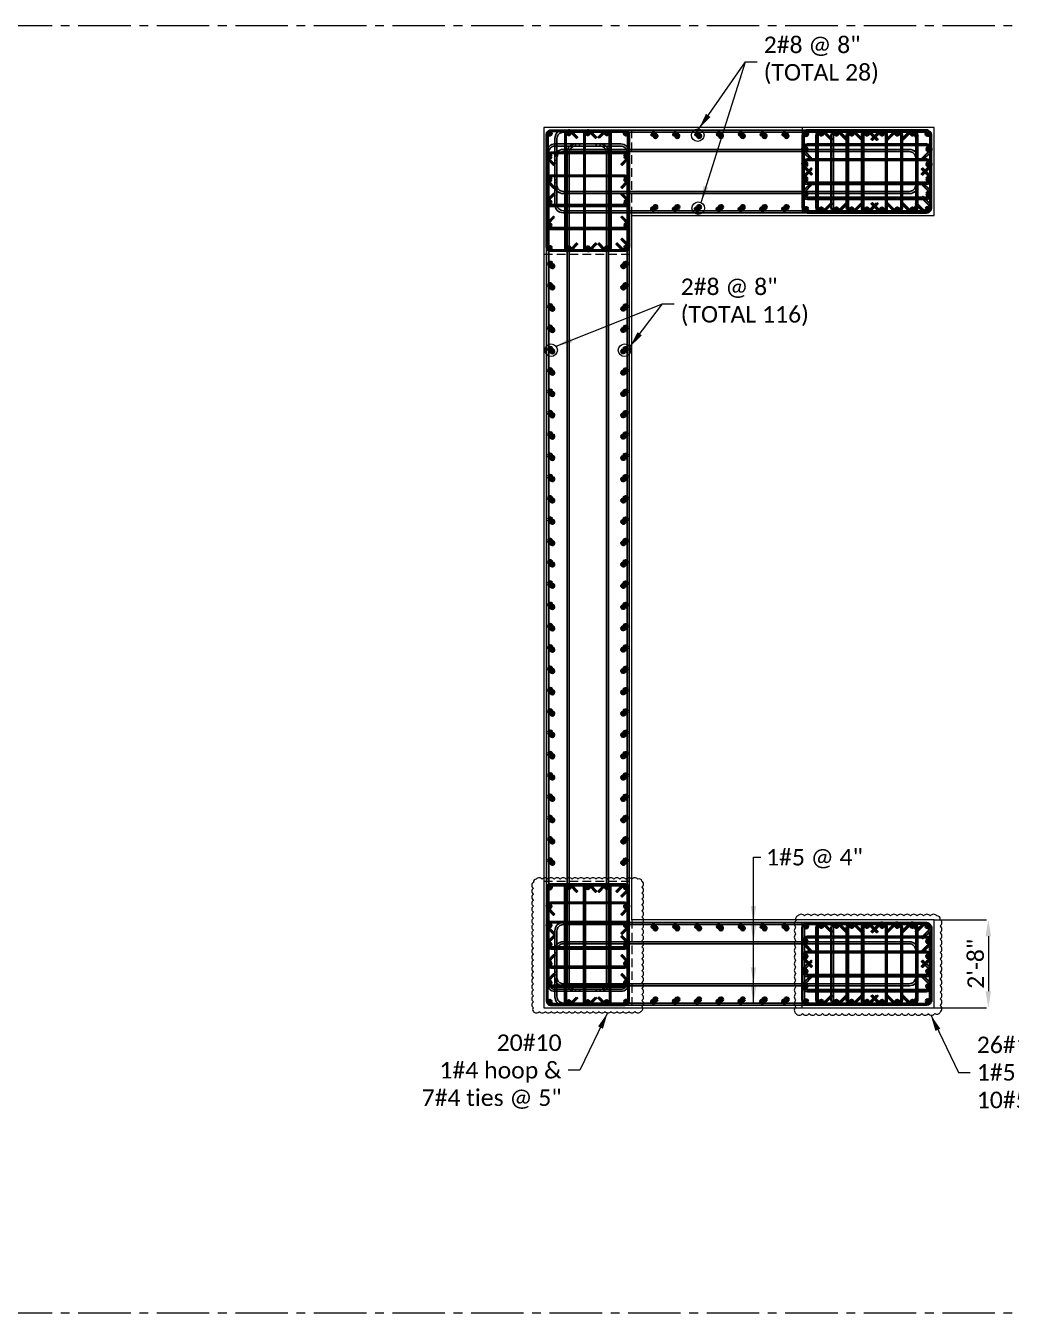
# Model space of a CAD drawing. Header units: inches. Extents: x -30573 to 11520, y -22457 to 4202.
# Drawn here: x 4007.4 to 4365.9, y -948.4 to -480.4 of the extents above; entities that cross this region are included whole.
import ezdxf

# ---------------------------------------------------------------- set-up
doc = ezdxf.new("R2010")
doc.units = ezdxf.units.IN
doc.header["$PDMODE"] = 35
doc.linetypes.add('CENTER2', pattern=[28.575, 19.05, -3.175, 3.175, -3.175])
doc.linetypes.add('HIDDEN2', pattern=[0.1875, 0.125, -0.0625])
doc.layers.get('Defpoints').update_dxf_attribs({"lineweight": 70})
for name, color, linetype, lineweight in [('ACERO1', 6, 'Continuous', 50), ('ACERO2', 5, 'Continuous', 30), ('ACERO3', 4, 'Continuous', 25), ('CONCRETO3', 4, 'Continuous', 25), ('CONCRETO7', 8, 'Continuous', 9), ('Ejes', 8, 'CENTER2', 9), ('PROY', 8, 'HIDDEN2', 9), ('TEXTO', 1, 'Continuous', 13)]:
    doc.layers.add(name, color=color, linetype=linetype, lineweight=lineweight)
doc.styles.add('A3_32', font='calibri.ttf', dxfattribs={"height": 6})
doc.dimstyles.new('PONDERA3_32', dxfattribs={"dimscale": 0, "dimtxt": 6, "dimasz": 6, "dimexe": 1.25, "dimexo": 0.625, "dimgap": 1.5, "dimtad": 1, "dimdec": 1, "dimrnd": 0.5, "dimzin": 1, "dimdsep": 46, "dimlunit": 4, "dimtxsty": 'A3_32', "dimcen": 0.5, "dimse1": 1, "dimse2": 1, "dimclrd": 256, "dimclrt": 256, "dimadec": 1, "dimazin": 0, "dimtfac": 1, "dimtdec": 1, "dimtmove": 0, "dimatfit": 3, "dimfxl": 1, "dimfrac": 2, "dimlwd": 13, "dimarcsym": 0})

# ---------------------------------------------------------------- blocks, each defined once
blk = doc.blocks.new('#9')
at = {"layer": 'ACERO1'}
h = blk.add_hatch(dxfattribs=at)
h.set_pattern_fill('ANSI31', color=256, scale=0.05)
h.set_pattern_definition([(45, (739.44426, 708.37343), (-0.112253202, 0.112253202), [])])
edge = h.paths.add_edge_path()
edge.add_arc((0, 0), 0.564, 0, 360)
blk.add_circle((0, 0), 0.564, dxfattribs=at)
blk = doc.blocks.new('*D1514')
at = {"layer": 'Defpoints', "color": 0, "transparency": 16777216}
for p in [(4357.59, -805.42), (4357.59, -837.42), (4357.59, -837.42)]:
    blk.add_point(p, dxfattribs=at)
at = {"layer": 'TEXTO', "lineweight": 13, "transparency": 16777216}
blk.add_line((4357.59, -811.42), (4357.59, -831.42), dxfattribs=at)
at = {"layer": 'TEXTO', "transparency": 16777216}
for points in [[(4356.59, -811.42), (4358.59, -811.42), (4357.59, -805.42)], [(4356.59, -831.42), (4358.59, -831.42), (4357.59, -837.42)]]:
    blk.add_solid(points, dxfattribs=at)
at = {"layer": 'TEXTO', "transparency": 16777216, "insert": (4353.01, -821.42), "char_height": 6, "attachment_point": 5, "rotation": 90, "style": 'A3_32'}
blk.add_mtext('2\'-8"', dxfattribs=at)

msp = doc.modelspace()

# ---------------------------------------------------------------- linework, layer by layer
at = {"layer": 'ACERO2'}
for points in [[(4225.42, -562.418), (4198.42, -562.418, -0.4142136), (4196.92, -560.918), (4196.92, -519.918, -0.4142136), (4198.42, -518.418), (4225.42, -518.418, -0.4142136), (4226.92, -519.918), (4226.92, -560.918, -0.6681786), (4224.359, -561.978), (4222.238, -559.857), (4222.592, -559.504), (4224.713, -561.625, 0.6681786), (4226.42, -560.918), (4226.42, -519.918, 0.4142136), (4225.42, -518.918), (4198.42, -518.918, 0.4142136), (4197.42, -519.918), (4197.42, -560.918, 0.4142136), (4198.42, -561.918), (4224.299, -561.918)], [(4336.92, -546.543), (4336.92, -520.293, 0.4142136), (4335.045, -518.418), (4291.795, -518.418, 0.4142136), (4289.92, -520.293), (4289.92, -546.543, 0.4142136), (4291.795, -548.418), (4335.045, -548.418, 0.6681786), (4336.371, -545.217), (4333.719, -542.565), (4333.277, -543.007), (4335.929, -545.659, -1), (4334.161, -547.427), (4331.509, -544.775), (4331.068, -545.217), (4333.643, -547.793)], [(4335.045, -547.793), (4291.795, -547.793, -0.4142136), (4290.545, -546.543), (4290.545, -520.293, -0.4142136), (4291.795, -519.043), (4335.045, -519.043, -0.4142136), (4336.295, -520.293), (4336.295, -545.141)], [(4226.42, -559.797), (4224.359, -557.736), (4224.006, -558.089), (4226.127, -560.211, -0.1989124), (4226.42, -560.918)], [(4225.42, -792.418), (4198.42, -792.418, 0.4142136), (4196.92, -793.918), (4196.92, -834.918, 0.4142136), (4198.42, -836.418), (4225.42, -836.418, 0.4142136), (4226.92, -834.918), (4226.92, -793.918, 0.6681786), (4224.359, -792.857), (4222.238, -794.978), (4222.592, -795.332), (4224.713, -793.211, -0.6681786), (4226.42, -793.918), (4226.42, -834.918, -0.4142136), (4225.42, -835.918), (4198.42, -835.918, -0.4142136), (4197.42, -834.918), (4197.42, -793.918, -0.4142136), (4198.42, -792.918), (4224.299, -792.918)], [(4226.42, -795.039), (4224.359, -797.1), (4224.006, -796.746), (4226.127, -794.625, 0.1989124), (4226.42, -793.918)], [(4336.92, -808.293), (4336.92, -834.543, -0.4142136), (4335.045, -836.418), (4291.795, -836.418, -0.4142136), (4289.92, -834.543), (4289.92, -808.293, -0.4142136), (4291.795, -806.418), (4335.045, -806.418, -0.6681786), (4336.371, -809.619), (4333.719, -812.27), (4333.277, -811.828), (4335.929, -809.177, 1), (4334.161, -807.409), (4331.509, -810.061), (4331.068, -809.619), (4333.643, -807.043)], [(4335.045, -807.043), (4291.795, -807.043, 0.4142136), (4290.545, -808.293), (4290.545, -834.543, 0.4142136), (4291.795, -835.793), (4335.045, -835.793, 0.4142136), (4336.295, -834.543), (4336.295, -809.694)]]:
    msp.add_lwpolyline(points, format="xyb", dxfattribs=at)
for points in [[(4207.844, -521.332), (4208.198, -520.978), (4206.077, -518.857, 0.6681786), (4203.516, -519.918), (4203.516, -560.918, 0.6681786), (4206.077, -561.979), (4208.198, -559.857), (4207.844, -559.504), (4205.723, -561.625, -0.6681786), (4204.016, -560.918), (4204.016, -519.918, -0.6681786), (4205.723, -519.211)], [(4214.748, -521.332), (4215.102, -520.978), (4212.981, -518.857, 0.6681786), (4210.42, -519.918), (4210.42, -560.918, 0.6681786), (4212.981, -561.979), (4215.102, -559.857), (4214.748, -559.504), (4212.627, -561.625, -0.6681786), (4210.92, -560.918), (4210.92, -519.918, -0.6681786), (4212.627, -519.211)], [(4215.996, -521.332), (4215.642, -520.978), (4217.764, -518.857, -0.6681786), (4220.324, -519.918), (4220.324, -560.918, -0.6681786), (4217.764, -561.979), (4215.642, -559.857), (4215.996, -559.504), (4218.117, -561.625, 0.6681786), (4219.824, -560.918), (4219.824, -519.918, 0.6681786), (4218.117, -519.211)], [(4300.362, -544.775), (4300.804, -545.217), (4298.152, -547.869, -0.6681786), (4294.951, -546.543), (4294.951, -520.293, -0.6681786), (4298.152, -518.967), (4300.804, -521.619), (4300.362, -522.061), (4297.71, -519.409, 0.6681786), (4295.576, -520.293), (4295.576, -546.543, 0.6681786), (4297.71, -547.427)], [(4305.889, -544.775), (4306.331, -545.217), (4303.68, -547.869, -0.6681786), (4300.479, -546.543), (4300.479, -520.293, -0.6681786), (4303.68, -518.967), (4306.331, -521.619), (4305.889, -522.061), (4303.238, -519.409, 0.6681786), (4301.104, -520.293), (4301.104, -546.543, 0.6681786), (4303.238, -547.427)], [(4311.417, -544.775), (4311.859, -545.217), (4309.207, -547.869, -0.6681786), (4306.006, -546.543), (4306.006, -520.293, -0.6681786), (4309.207, -518.967), (4311.859, -521.619), (4311.417, -522.061), (4308.765, -519.409, 0.6681786), (4306.631, -520.293), (4306.631, -546.543, 0.6681786), (4308.765, -547.427)], [(4316.944, -544.775), (4317.386, -545.217), (4314.735, -547.869, -0.6681786), (4311.534, -546.543), (4311.534, -520.293, -0.6681786), (4314.735, -518.967), (4317.386, -521.619), (4316.944, -522.061), (4314.293, -519.409, 0.6681786), (4312.159, -520.293), (4312.159, -546.543, 0.6681786), (4314.293, -547.427)], [(4315.423, -544.775), (4314.981, -545.217), (4317.633, -547.869, 0.6681786), (4320.834, -546.543), (4320.834, -520.293, 0.6681786), (4317.633, -518.967), (4314.981, -521.619), (4315.423, -522.061), (4318.075, -519.409, -0.6681786), (4320.209, -520.293), (4320.209, -546.543, -0.6681786), (4318.075, -547.427)], [(4320.951, -544.775), (4320.509, -545.217), (4323.161, -547.869, 0.6681786), (4326.361, -546.543), (4326.361, -520.293, 0.6681786), (4323.161, -518.967), (4320.509, -521.619), (4320.951, -522.061), (4323.602, -519.409, -0.6681786), (4325.736, -520.293), (4325.736, -546.543, -0.6681786), (4323.602, -547.427)], [(4326.478, -544.775), (4326.036, -545.217), (4328.688, -547.869, 0.6681786), (4331.889, -546.543), (4331.889, -520.293, 0.6681786), (4328.688, -518.967), (4326.036, -521.619), (4326.478, -522.061), (4329.13, -519.409, -0.6681786), (4331.264, -520.293), (4331.264, -546.543, -0.6681786), (4329.13, -547.427)], [(4293.563, -528.787), (4293.121, -529.229), (4290.469, -526.578, -0.6681786), (4291.795, -523.377), (4335.052, -523.377, -0.6681786), (4336.378, -526.578), (4333.726, -529.229), (4333.284, -528.787), (4335.936, -526.136, 0.6681786), (4335.052, -524.002), (4291.795, -524.002, 0.6681786), (4290.911, -526.136)], [(4199.834, -530.761), (4199.481, -531.115), (4197.359, -528.994, -0.6681786), (4198.42, -526.433), (4225.42, -526.433, -0.6681786), (4226.481, -528.994), (4224.359, -531.115), (4224.006, -530.761), (4226.127, -528.64, 0.6681786), (4225.42, -526.933), (4198.42, -526.933, 0.6681786), (4197.713, -528.64)], [(4293.563, -534.231), (4293.121, -534.673), (4290.469, -532.022, -0.6681786), (4291.795, -528.821), (4335.052, -528.821, -0.6681786), (4336.378, -532.022), (4333.726, -534.673), (4333.284, -534.231), (4335.936, -531.58, 0.6681786), (4335.052, -529.446), (4291.795, -529.446, 0.6681786), (4290.911, -531.58)], [(4293.563, -532.604), (4293.121, -532.162), (4290.469, -534.814, 0.6681786), (4291.795, -538.015), (4335.052, -538.015, 0.6681786), (4336.378, -534.814), (4333.726, -532.162), (4333.284, -532.604), (4335.936, -535.256, -0.6681786), (4335.052, -537.39), (4291.795, -537.39, -0.6681786), (4290.911, -535.256)], [(4199.834, -539.085), (4199.481, -539.438), (4197.359, -537.317, -0.6681786), (4198.42, -534.756), (4225.42, -534.756, -0.6681786), (4226.481, -537.317), (4224.359, -539.438), (4224.006, -539.085), (4226.127, -536.963, 0.6681786), (4225.42, -535.256), (4198.42, -535.256, 0.6681786), (4197.713, -536.963)], [(4293.563, -538.048), (4293.121, -537.606), (4290.469, -540.258, 0.6681786), (4291.795, -543.459), (4335.052, -543.459, 0.6681786), (4336.378, -540.258), (4333.726, -537.606), (4333.284, -538.048), (4335.936, -540.7, -0.6681786), (4335.052, -542.834), (4291.795, -542.834, -0.6681786), (4290.911, -540.7)], [(4199.834, -541.751), (4199.481, -541.398), (4197.359, -543.519, 0.6681786), (4198.42, -546.079), (4225.42, -546.079, 0.6681786), (4226.481, -543.519), (4224.359, -541.398), (4224.006, -541.751), (4226.127, -543.872, -0.6681786), (4225.42, -545.579), (4198.42, -545.579, -0.6681786), (4197.713, -543.872)], [(4199.834, -550.074), (4199.481, -549.721), (4197.359, -551.842, 0.6681786), (4198.42, -554.403), (4225.42, -554.403, 0.6681786), (4226.481, -551.842), (4224.359, -549.721), (4224.006, -550.074), (4226.127, -552.196, -0.6681786), (4225.42, -553.903), (4198.42, -553.903, -0.6681786), (4197.713, -552.196)], [(4207.844, -833.504), (4208.198, -833.857), (4206.077, -835.978, -0.6681786), (4203.516, -834.918), (4203.516, -793.918, -0.6681786), (4206.077, -792.857), (4208.198, -794.978), (4207.844, -795.332), (4205.723, -793.211, 0.6681786), (4204.016, -793.918), (4204.016, -834.918, 0.6681786), (4205.723, -835.625)], [(4214.748, -833.504), (4215.102, -833.857), (4212.981, -835.978, -0.6681786), (4210.42, -834.918), (4210.42, -793.918, -0.6681786), (4212.981, -792.857), (4215.102, -794.978), (4214.748, -795.332), (4212.627, -793.211, 0.6681786), (4210.92, -793.918), (4210.92, -834.918, 0.6681786), (4212.627, -835.625)], [(4215.996, -833.504), (4215.642, -833.857), (4217.764, -835.978, 0.6681786), (4220.324, -834.918), (4220.324, -793.918, 0.6681786), (4217.764, -792.857), (4215.642, -794.978), (4215.996, -795.332), (4218.117, -793.211, -0.6681786), (4219.824, -793.918), (4219.824, -834.918, -0.6681786), (4218.117, -835.625)], [(4199.834, -803.374), (4199.481, -803.728), (4197.359, -801.606, -0.6681786), (4198.42, -799.046), (4225.42, -799.046, -0.6681786), (4226.481, -801.606), (4224.359, -803.728), (4224.006, -803.374), (4226.127, -801.253, 0.6681786), (4225.42, -799.546), (4198.42, -799.546, 0.6681786), (4197.713, -801.253)], [(4199.834, -810.31), (4199.481, -810.664), (4197.359, -808.542, -0.6681786), (4198.42, -805.982), (4225.42, -805.982, -0.6681786), (4226.481, -808.542), (4224.359, -810.664), (4224.006, -810.31), (4226.127, -808.189, 0.6681786), (4225.42, -806.482), (4198.42, -806.482, 0.6681786), (4197.713, -808.189)], [(4300.362, -832.775), (4300.804, -833.217), (4298.152, -835.869, -0.6681786), (4294.951, -834.543), (4294.951, -808.293, -0.6681786), (4298.152, -806.967), (4300.804, -809.619), (4300.362, -810.061), (4297.71, -807.409, 0.6681786), (4295.576, -808.293), (4295.576, -834.543, 0.6681786), (4297.71, -835.427)], [(4305.889, -832.775), (4306.331, -833.217), (4303.68, -835.869, -0.6681786), (4300.479, -834.543), (4300.479, -808.293, -0.6681786), (4303.68, -806.967), (4306.331, -809.619), (4305.889, -810.061), (4303.238, -807.409, 0.6681786), (4301.104, -808.293), (4301.104, -834.543, 0.6681786), (4303.238, -835.427)], [(4311.417, -832.775), (4311.859, -833.217), (4309.207, -835.869, -0.6681786), (4306.006, -834.543), (4306.006, -808.293, -0.6681786), (4309.207, -806.967), (4311.859, -809.619), (4311.417, -810.061), (4308.765, -807.409, 0.6681786), (4306.631, -808.293), (4306.631, -834.543, 0.6681786), (4308.765, -835.427)], [(4316.944, -832.775), (4317.386, -833.217), (4314.735, -835.869, -0.6681786), (4311.534, -834.543), (4311.534, -808.293, -0.6681786), (4314.735, -806.967), (4317.386, -809.619), (4316.944, -810.061), (4314.293, -807.409, 0.6681786), (4312.159, -808.293), (4312.159, -834.543, 0.6681786), (4314.293, -835.427)], [(4315.423, -832.775), (4314.981, -833.217), (4317.633, -835.869, 0.6681786), (4320.834, -834.543), (4320.834, -808.293, 0.6681786), (4317.633, -806.967), (4314.981, -809.619), (4315.423, -810.061), (4318.075, -807.409, -0.6681786), (4320.209, -808.293), (4320.209, -834.543, -0.6681786), (4318.075, -835.427)], [(4320.951, -832.775), (4320.509, -833.217), (4323.161, -835.869, 0.6681786), (4326.361, -834.543), (4326.361, -808.293, 0.6681786), (4323.161, -806.967), (4320.509, -809.619), (4320.951, -810.061), (4323.602, -807.409, -0.6681786), (4325.736, -808.293), (4325.736, -834.543, -0.6681786), (4323.602, -835.427)], [(4326.478, -832.775), (4326.036, -833.217), (4328.688, -835.869, 0.6681786), (4331.889, -834.543), (4331.889, -808.293, 0.6681786), (4328.688, -806.967), (4326.036, -809.619), (4326.478, -810.061), (4329.13, -807.409, -0.6681786), (4331.264, -808.293), (4331.264, -834.543, -0.6681786), (4329.13, -835.427)], [(4199.834, -811.589), (4199.481, -811.236), (4197.359, -813.357, 0.6681786), (4198.42, -815.918), (4225.42, -815.918, 0.6681786), (4226.481, -813.357), (4224.359, -811.236), (4224.006, -811.589), (4226.127, -813.711, -0.6681786), (4225.42, -815.418), (4198.42, -815.418, -0.6681786), (4197.713, -813.711)], [(4293.563, -816.787), (4293.121, -817.229), (4290.469, -814.578, -0.6681786), (4291.795, -811.377), (4335.052, -811.377, -0.6681786), (4336.378, -814.578), (4333.726, -817.229), (4333.284, -816.787), (4335.936, -814.136, 0.6681786), (4335.052, -812.002), (4291.795, -812.002, 0.6681786), (4290.911, -814.136)], [(4199.834, -818.525), (4199.481, -818.172), (4197.359, -820.293, 0.6681786), (4198.42, -822.854), (4225.42, -822.854, 0.6681786), (4226.481, -820.293), (4224.359, -818.172), (4224.006, -818.525), (4226.127, -820.647, -0.6681786), (4225.42, -822.354), (4198.42, -822.354, -0.6681786), (4197.713, -820.647)], [(4293.563, -822.231), (4293.121, -822.673), (4290.469, -820.022, -0.6681786), (4291.795, -816.821), (4335.052, -816.821, -0.6681786), (4336.378, -820.022), (4333.726, -822.673), (4333.284, -822.231), (4335.936, -819.58, 0.6681786), (4335.052, -817.446), (4291.795, -817.446, 0.6681786), (4290.911, -819.58)], [(4293.563, -820.604), (4293.121, -820.162), (4290.469, -822.814, 0.6681786), (4291.795, -826.015), (4335.052, -826.015, 0.6681786), (4336.378, -822.814), (4333.726, -820.162), (4333.284, -820.604), (4335.936, -823.256, -0.6681786), (4335.052, -825.39), (4291.795, -825.39, -0.6681786), (4290.911, -823.256)], [(4199.834, -825.462), (4199.481, -825.108), (4197.359, -827.229, 0.6681786), (4198.42, -829.79), (4225.42, -829.79, 0.6681786), (4226.481, -827.229), (4224.359, -825.108), (4224.006, -825.462), (4226.127, -827.583, -0.6681786), (4225.42, -829.29), (4198.42, -829.29, -0.6681786), (4197.713, -827.583)], [(4293.563, -826.048), (4293.121, -825.606), (4290.469, -828.258, 0.6681786), (4291.795, -831.459), (4335.052, -831.459, 0.6681786), (4336.378, -828.258), (4333.726, -825.606), (4333.284, -826.048), (4335.936, -828.7, -0.6681786), (4335.052, -830.834), (4291.795, -830.834, -0.6681786), (4290.911, -828.7)]]:
    msp.add_lwpolyline(points, format="xyb", close=True, dxfattribs=at)
at = {"layer": 'ACERO3'}
for points in [[(4199.92, -530.418), (4199.92, -521.418, -0.4142136), (4202.92, -518.418), (4328.92, -518.418, -0.4142136), (4331.92, -521.418), (4331.92, -530.418), (4331.17, -530.418), (4331.17, -521.418, 0.4142136), (4328.92, -519.168), (4202.92, -519.168, 0.4142136), (4200.67, -521.418), (4200.67, -530.418)], [(4208.92, -523.418), (4199.92, -523.418, 0.4142136), (4196.92, -526.418), (4196.92, -828.418, 0.4142136), (4199.92, -831.418), (4208.92, -831.418), (4208.92, -830.668), (4199.92, -830.668, -0.4142136), (4197.67, -828.418), (4197.67, -526.418, -0.4142136), (4199.92, -524.168), (4208.92, -524.168)], [(4216.42, -523.418), (4207.42, -523.418, 0.4142136), (4204.42, -526.418), (4204.42, -828.418, 0.4142136), (4207.42, -831.418), (4216.42, -831.418), (4216.42, -830.668), (4207.42, -830.668, -0.4142136), (4205.17, -828.418), (4205.17, -526.418, -0.4142136), (4207.42, -524.168), (4216.42, -524.168)], [(4207.42, -523.418), (4216.42, -523.418, -0.4142136), (4219.42, -526.418), (4219.42, -828.418, -0.4142136), (4216.42, -831.418), (4207.42, -831.418), (4207.42, -830.668), (4216.42, -830.668, 0.4142136), (4218.67, -828.418), (4218.67, -526.418, 0.4142136), (4216.42, -524.168), (4207.42, -524.168)], [(4214.92, -523.418), (4223.92, -523.418, -0.4142136), (4226.92, -526.418), (4226.92, -828.418, -0.4142136), (4223.92, -831.418), (4214.92, -831.418), (4214.92, -830.668), (4223.92, -830.668, 0.4142136), (4226.17, -828.418), (4226.17, -526.418, 0.4142136), (4223.92, -524.168), (4214.92, -524.168)], [(4199.92, -537.418), (4199.92, -528.418, -0.4142136), (4202.92, -525.418), (4328.92, -525.418, -0.4142136), (4331.92, -528.418), (4331.92, -537.418), (4331.17, -537.418), (4331.17, -528.418, 0.4142136), (4328.92, -526.168), (4202.92, -526.168, 0.4142136), (4200.67, -528.418), (4200.67, -537.418)], [(4199.92, -529.418), (4199.92, -538.418, 0.4142136), (4202.92, -541.418), (4328.92, -541.418, 0.4142136), (4331.92, -538.418), (4331.92, -529.418), (4331.17, -529.418), (4331.17, -538.418, -0.4142136), (4328.92, -540.668), (4202.92, -540.668, -0.4142136), (4200.67, -538.418), (4200.67, -529.418)], [(4199.92, -536.418), (4199.92, -545.418, 0.4142136), (4202.92, -548.418), (4328.92, -548.418, 0.4142136), (4331.92, -545.418), (4331.92, -536.418), (4331.17, -536.418), (4331.17, -545.418, -0.4142136), (4328.92, -547.668), (4202.92, -547.668, -0.4142136), (4200.67, -545.418), (4200.67, -536.418)], [(4199.92, -818.418), (4199.92, -809.418, -0.4142136), (4202.92, -806.418), (4328.92, -806.418, -0.4142136), (4331.92, -809.418), (4331.92, -818.418), (4331.17, -818.418), (4331.17, -809.418, 0.4142136), (4328.92, -807.168), (4202.92, -807.168, 0.4142136), (4200.67, -809.418), (4200.67, -818.418)], [(4199.92, -825.418), (4199.92, -816.418, -0.4142136), (4202.92, -813.418), (4328.92, -813.418, -0.4142136), (4331.92, -816.418), (4331.92, -825.418), (4331.17, -825.418), (4331.17, -816.418, 0.4142136), (4328.92, -814.168), (4202.92, -814.168, 0.4142136), (4200.67, -816.418), (4200.67, -825.418)], [(4199.92, -817.418), (4199.92, -826.418, 0.4142136), (4202.92, -829.418), (4328.92, -829.418, 0.4142136), (4331.92, -826.418), (4331.92, -817.418), (4331.17, -817.418), (4331.17, -826.418, -0.4142136), (4328.92, -828.668), (4202.92, -828.668, -0.4142136), (4200.67, -826.418), (4200.67, -817.418)], [(4199.92, -824.418), (4199.92, -833.418, 0.4142136), (4202.92, -836.418), (4328.92, -836.418, 0.4142136), (4331.92, -833.418), (4331.92, -824.418), (4331.17, -824.418), (4331.17, -833.418, -0.4142136), (4328.92, -835.668), (4202.92, -835.668, -0.4142136), (4200.67, -833.418), (4200.67, -824.418)]]:
    msp.add_lwpolyline(points, format="xyb", close=True, dxfattribs=at)
at = {"layer": 'CONCRETO7'}
msp.add_lwpolyline([(4337.92, -805.418), (4227.92, -805.418), (4227.92, -549.418), (4337.92, -549.418), (4337.92, -517.418), (4195.92, -517.418), (4195.92, -837.418), (4337.92, -837.418)], close=True, dxfattribs=at)
at = {"layer": 'Ejes'}
for p, q in [((5131.474, -480.441), (3282.428, -480.441)), ((4337.92, -805.418), (4359.931, -805.418)), ((4337.92, -837.418), (4359.931, -837.418)), ((5131.474, -948.441), (3282.428, -948.441))]:
    msp.add_line(p, q, dxfattribs=at)
at = {"layer": 'PROY', "ltscale": 25}
for p, q in [((4227.92, -549.418), (4227.92, -517.418)), ((4289.92, -517.418), (4289.92, -549.418)), ((4195.92, -563.418), (4227.92, -563.418)), ((4195.92, -791.418), (4227.92, -791.418)), ((4227.92, -805.418), (4227.92, -837.418)), ((4289.92, -837.418), (4289.92, -805.418))]:
    msp.add_line(p, q, dxfattribs=at)
at = {"layer": 'TEXTO'}
for points in [[(4192.107, -838.73, 0.5205671), (4194.279, -838.73, 0.5205671), (4196.451, -838.73, 0.5205671), (4198.623, -838.73, 0.5205671), (4200.794, -838.73, 0.5205671), (4202.966, -838.73, 0.5205671), (4205.138, -838.73, 0.5205671), (4207.31, -838.73, 0.5205671), (4209.481, -838.73, 0.5205671), (4211.653, -838.73, 0.5205671), (4213.825, -838.73, 0.5205671), (4215.997, -838.73, 0.5205671), (4218.169, -838.73, 0.5205671), (4220.34, -838.73, 0.5205671), (4222.512, -838.73, 0.5205671), (4224.684, -838.73, 0.5205671), (4226.856, -838.73, 0.5205671), (4229.027, -838.73, 0.5205671), (4231.199, -838.73, 0.5205671), (4231.588, -836.947, 0.5205671), (4231.588, -834.775, 0.5205671), (4231.588, -832.604, 0.5205671), (4231.588, -830.432, 0.5205671), (4231.588, -828.26, 0.5205671), (4231.588, -826.088, 0.5205671), (4231.588, -823.917, 0.5205671), (4231.588, -821.745, 0.5205671), (4231.588, -819.573, 0.5205671), (4231.588, -817.401, 0.5205671), (4231.588, -815.229, 0.5205671), (4231.588, -813.058, 0.5205671), (4231.588, -810.886, 0.5205671), (4231.588, -808.714, 0.5205671), (4231.588, -806.542, 0.5205671), (4231.588, -804.371, 0.5205671), (4231.588, -802.199, 0.5205671), (4231.588, -800.027, 0.5205671), (4231.588, -797.855, 0.5205671), (4231.588, -795.683, 0.5205671), (4231.588, -793.512, 0.5205671), (4231.588, -791.34, 0.5205671), (4230.073, -790.683, 0.5205671), (4227.902, -790.683, 0.5205671), (4225.73, -790.683, 0.5205671), (4223.558, -790.683, 0.5205671), (4221.386, -790.683, 0.5205671), (4219.214, -790.683, 0.5205671), (4217.043, -790.683, 0.5205671), (4214.871, -790.683, 0.5205671), (4212.699, -790.683, 0.5205671), (4210.527, -790.683, 0.5205671), (4208.356, -790.683, 0.5205671), (4206.184, -790.683, 0.5205671), (4204.012, -790.683, 0.5205671), (4201.84, -790.683, 0.5205671), (4199.668, -790.683, 0.5205671), (4197.497, -790.683, 0.5205671), (4195.325, -790.683, 0.5205671), (4193.153, -790.683, 0.5205671), (4192.107, -791.809, 0.5205671), (4192.107, -793.98, 0.5205671), (4192.107, -796.152, 0.5205671), (4192.107, -798.324, 0.5205671), (4192.107, -800.496, 0.5205671), (4192.107, -802.667, 0.5205671), (4192.107, -804.839, 0.5205671), (4192.107, -807.011, 0.5205671), (4192.107, -809.183, 0.5205671), (4192.107, -811.355, 0.5205671), (4192.107, -813.526, 0.5205671), (4192.107, -815.698, 0.5205671), (4192.107, -817.87, 0.5205671), (4192.107, -820.042, 0.5205671), (4192.107, -822.213, 0.5205671), (4192.107, -824.385, 0.5205671), (4192.107, -826.557, 0.5205671), (4192.107, -828.729, 0.5205671), (4192.107, -830.901, 0.5205671), (4192.107, -833.072, 0.5205671), (4192.107, -835.244, 0.5205671), (4192.107, -837.416, 0.5205671)], [(4287.628, -839.481, 0.5205671), (4290.035, -839.481, 0.5205671), (4292.442, -839.481, 0.5205671), (4294.849, -839.481, 0.5205671), (4297.256, -839.481, 0.5205671), (4299.662, -839.481, 0.5205671), (4302.069, -839.481, 0.5205671), (4304.476, -839.481, 0.5205671), (4306.883, -839.481, 0.5205671), (4309.29, -839.481, 0.5205671), (4311.697, -839.481, 0.5205671), (4314.104, -839.481, 0.5205671), (4316.511, -839.481, 0.5205671), (4318.918, -839.481, 0.5205671), (4321.324, -839.481, 0.5205671), (4323.731, -839.481, 0.5205671), (4326.138, -839.481, 0.5205671), (4328.545, -839.481, 0.5205671), (4330.952, -839.481, 0.5205671), (4333.359, -839.481, 0.5205671), (4335.766, -839.481, 0.5205671), (4338.173, -839.481, 0.5205671), (4340.058, -838.959, 0.5205671), (4340.058, -836.552, 0.5205671), (4340.058, -834.145, 0.5205671), (4340.058, -831.738, 0.5205671), (4340.058, -829.331, 0.5205671), (4340.058, -826.924, 0.5205671), (4340.058, -824.518, 0.5205671), (4340.058, -822.111, 0.5205671), (4340.058, -819.704, 0.5205671), (4340.058, -817.297, 0.5205671), (4340.058, -814.89, 0.5205671), (4340.058, -812.483, 0.5205671), (4340.058, -810.076, 0.5205671), (4340.058, -807.669, 0.5205671), (4340.058, -805.262, 0.5205671), (4338.874, -804.039, 0.5205671), (4336.467, -804.039, 0.5205671), (4334.06, -804.039, 0.5205671), (4331.653, -804.039, 0.5205671), (4329.246, -804.039, 0.5205671), (4326.839, -804.039, 0.5205671), (4324.432, -804.039, 0.5205671), (4322.026, -804.039, 0.5205671), (4319.619, -804.039, 0.5205671), (4317.212, -804.039, 0.5205671), (4314.805, -804.039, 0.5205671), (4312.398, -804.039, 0.5205671), (4309.991, -804.039, 0.5205671), (4307.584, -804.039, 0.5205671), (4305.177, -804.039, 0.5205671), (4302.77, -804.039, 0.5205671), (4300.364, -804.039, 0.5205671), (4297.957, -804.039, 0.5205671), (4295.55, -804.039, 0.5205671), (4293.143, -804.039, 0.5205671), (4290.736, -804.039, 0.5205671), (4288.329, -804.039, 0.5205671), (4287.628, -805.745, 0.5205671), (4287.628, -808.152, 0.5205671), (4287.628, -810.559, 0.5205671), (4287.628, -812.966, 0.5205671), (4287.628, -815.373, 0.5205671), (4287.628, -817.78, 0.5205671), (4287.628, -820.187, 0.5205671), (4287.628, -822.593, 0.5205671), (4287.628, -825, 0.5205671), (4287.628, -827.407, 0.5205671), (4287.628, -829.814, 0.5205671), (4287.628, -832.221, 0.5205671), (4287.628, -834.628, 0.5205671), (4287.628, -837.035, 0.5205671)]]:
    msp.add_lwpolyline(points, format="xyb", close=True, dxfattribs=at)
for centre in [(4251.894, -520.215), (4252.07, -546.751), (4198.562, -598.379), (4225.232, -598.379)]:
    msp.add_circle(centre, 2.286, dxfattribs=at)

# ---------------------------------------------------------------- block references
at = {"layer": 'CONCRETO3', "xscale": -1}
for p in [(4198.112, -519.61), (4205.016, -519.482), (4211.92, -519.482), (4218.824, -519.482), (4235.676, -519.732), (4243.624, -519.732), (4251.571, -519.732), (4259.519, -519.732), (4267.467, -519.732), (4275.415, -519.732), (4283.362, -519.732), (4291.31, -519.808), (4296.837, -519.607), (4302.365, -519.607), (4307.893, -519.607), (4313.42, -519.607), (4318.948, -519.607), (4324.475, -519.607), (4330.003, -519.607), (4236.507, -520.506), (4244.455, -520.506), (4252.403, -520.506), (4260.35, -520.506), (4268.298, -520.506), (4276.246, -520.506), (4284.194, -520.506), (4198.234, -566.972), (4199.016, -567.815), (4198.234, -574.718), (4199.016, -575.561), (4198.234, -582.464), (4199.016, -583.307), (4198.234, -590.211), (4199.016, -591.054), (4198.234, -597.957), (4199.016, -598.8), (4198.234, -605.703), (4199.016, -606.546), (4198.234, -613.449), (4199.016, -614.292), (4198.234, -621.195), (4199.016, -622.038), (4198.234, -628.941), (4199.016, -629.784), (4198.234, -636.687), (4199.016, -637.53), (4198.234, -644.433), (4199.016, -645.276), (4198.234, -652.179), (4199.016, -653.022), (4198.234, -659.926), (4199.016, -660.769), (4198.234, -667.672), (4199.016, -668.515), (4198.234, -675.418), (4199.016, -676.261), (4198.234, -683.164), (4199.016, -684.007), (4198.234, -690.91), (4199.016, -691.753), (4198.234, -698.656), (4199.016, -699.499), (4198.234, -706.402), (4199.016, -707.245), (4198.234, -714.148), (4199.016, -714.991), (4198.234, -721.895), (4199.016, -722.737), (4198.234, -729.641), (4199.016, -730.484), (4198.234, -737.387), (4199.016, -738.23), (4198.234, -745.133), (4199.016, -745.976), (4198.234, -752.879), (4199.016, -753.722), (4198.234, -760.625), (4199.016, -761.468), (4198.234, -768.371), (4199.016, -769.214), (4198.234, -776.117), (4199.016, -776.96), (4198.234, -783.863), (4199.016, -784.706), (4198.112, -793.61), (4205.016, -793.482), (4211.92, -793.482), (4218.824, -793.482), (4197.984, -800.546), (4197.984, -807.482), (4235.676, -807.732), (4236.507, -808.506), (4243.624, -807.732), (4244.455, -808.506), (4251.571, -807.732), (4252.403, -808.506), (4259.519, -807.732), (4260.35, -808.506), (4267.467, -807.732), (4268.298, -808.506), (4275.415, -807.732), (4276.246, -808.506), (4283.362, -807.732), (4284.194, -808.506), (4291.31, -807.808), (4296.837, -807.607), (4302.365, -807.607), (4307.893, -807.607), (4313.42, -807.607), (4318.948, -807.607), (4324.475, -807.607), (4330.003, -807.607), (4197.984, -814.418), (4291.109, -813.252), (4291.109, -818.696), (4197.984, -821.354), (4291.109, -824.14), (4197.984, -828.29), (4291.109, -829.584)]:
    msp.add_blockref('#9', p, dxfattribs=at)
at = {"layer": 'CONCRETO3'}
for p in [(4225.728, -519.61), (4335.53, -519.808), (4224.809, -567.825), (4225.606, -566.972), (4224.809, -575.571), (4225.606, -574.718), (4224.809, -583.318), (4225.606, -582.464), (4225.606, -590.211), (4224.809, -591.064), (4224.809, -598.81), (4225.606, -597.957), (4224.809, -606.556), (4225.606, -605.703), (4225.606, -613.449), (4224.809, -614.302), (4224.809, -622.048), (4225.606, -621.195), (4224.809, -629.794), (4225.606, -628.941), (4225.606, -636.687), (4224.809, -637.54), (4224.809, -645.286), (4225.606, -644.433), (4224.809, -653.033), (4225.606, -652.179), (4225.606, -659.926), (4224.809, -660.779), (4224.809, -668.525), (4225.606, -667.672), (4224.809, -676.271), (4225.606, -675.418), (4225.606, -683.164), (4224.809, -684.017), (4224.809, -691.763), (4225.606, -690.91), (4224.809, -699.509), (4225.606, -698.656), (4225.606, -706.402), (4224.809, -707.255), (4224.809, -715.001), (4225.606, -714.148), (4224.809, -722.748), (4225.606, -721.895), (4224.809, -730.494), (4225.606, -729.641), (4224.809, -738.24), (4225.606, -737.387), (4224.809, -745.986), (4225.606, -745.133), (4224.809, -753.732), (4225.606, -752.879), (4224.809, -761.478), (4225.606, -760.625), (4224.809, -769.224), (4225.606, -768.371), (4224.809, -776.97), (4225.606, -776.117), (4224.809, -784.716), (4225.606, -783.863), (4225.728, -793.61), (4225.856, -800.546), (4225.856, -807.482), (4335.53, -807.808), (4225.856, -814.418), (4335.731, -813.252), (4335.731, -818.696), (4225.856, -821.354), (4335.731, -824.14), (4225.856, -828.29), (4335.731, -829.584)]:
    msp.add_blockref('#9', p, dxfattribs=at)
at = {"layer": 'CONCRETO3', "rotation": 180}
for p in [(4197.984, -527.933), (4291.109, -525.252), (4291.109, -530.696), (4197.984, -536.256), (4291.109, -536.14), (4291.109, -541.584), (4197.984, -544.579), (4235.676, -547.104), (4236.517, -546.334), (4243.624, -547.104), (4244.465, -546.334), (4251.571, -547.104), (4252.412, -546.334), (4259.519, -547.104), (4260.36, -546.334), (4267.467, -547.104), (4268.308, -546.334), (4275.415, -547.104), (4276.256, -546.334), (4283.362, -547.104), (4284.203, -546.334), (4291.31, -547.028), (4296.837, -547.229), (4302.365, -547.229), (4307.893, -547.229), (4313.42, -547.229), (4318.948, -547.229), (4324.475, -547.229), (4330.003, -547.229), (4197.984, -552.903), (4198.112, -561.226), (4205.016, -561.354), (4211.92, -561.354), (4218.824, -561.354), (4198.112, -835.226), (4205.016, -835.354), (4211.92, -835.354), (4218.824, -835.354), (4235.676, -835.104), (4236.517, -834.334), (4243.624, -835.104), (4244.465, -834.334), (4251.571, -835.104), (4252.412, -834.334), (4259.519, -835.104), (4260.36, -834.334), (4267.467, -835.104), (4268.308, -834.334), (4275.415, -835.104), (4276.256, -834.334), (4283.362, -835.104), (4284.203, -834.334), (4291.31, -835.028), (4296.837, -835.229), (4302.365, -835.229), (4307.893, -835.229), (4313.42, -835.229), (4318.948, -835.229), (4324.475, -835.229), (4330.003, -835.229)]:
    msp.add_blockref('#9', p, dxfattribs=at)
at = {"layer": 'CONCRETO3', "xscale": -1, "rotation": 180}
for p in [(4225.856, -527.933), (4335.731, -525.252), (4335.731, -530.696), (4225.856, -536.256), (4335.731, -536.14), (4335.731, -541.584), (4225.856, -544.579), (4335.53, -547.028), (4225.856, -552.903), (4225.728, -561.226), (4225.728, -835.226), (4335.53, -835.028)]:
    msp.add_blockref('#9', p, dxfattribs=at)

# ---------------------------------------------------------------- texts
at = {"layer": 'TEXTO', "char_height": 6, "style": 'A3_32'}
for s, insert, attachment_point in [('\\A1;2#8 @ 8"\\P(TOTAL 28) ', (4275.878, -493.024), 4), ('\\A1;{\\H1x;2#8 }@ 8"\\P(TOTAL 116) ', (4245.678, -580.976), 4), ('\\A1;1#5 @ 4"', (4276.74, -783.2), 4), ('\\A1;20#10\\P1#4 hoop &\\P7#4 ties @ 5"', (4202.366, -860.622), 6), ('\\A1;26#10\\P1#5 hoop &\\P10#5 ties @ 5"', (4353.386, -861.42), 4)]:
    msp.add_mtext(s, dxfattribs=dict(at, insert=insert, attachment_point=attachment_point))

# ---------------------------------------------------------------- dimensions: what is measured, and where the dimension line sits
at = {"layer": 'TEXTO'}
dim = msp.add_aligned_dim(p1=(4357.587, -805.418), p2=(4357.587, -837.418), distance=0, dimstyle='PONDERA3_32', override={"dimscale": 1}, dxfattribs=at)
dim.commit()
dim.dimension.update_dxf_attribs({"geometry": '*D1514', "text_midpoint": (4353.013, -821.418)})

# ---------------------------------------------------------------- leaders
for points in [[(4252.27, -517.961), (4269.209, -493.521), (4273.472, -493.521)], [(4253.097, -544.709), (4269.209, -493.521), (4273.472, -493.521)], [(4200.349, -596.954), (4239.009, -581.473), (4243.272, -581.473)], [(4227.184, -597.19), (4239.009, -581.473), (4243.272, -581.473)], [(4272.156, -835.668), (4272.156, -782.709), (4274.875, -782.709)], [(4272.156, -828.668), (4272.156, -782.709)], [(4272.156, -813.418), (4272.156, -782.709)], [(4272.156, -806.418), (4272.156, -782.709)], [(4219.123, -839.203), (4209.034, -860.126), (4204.771, -860.126)], [(4336.628, -840.001), (4346.717, -860.924), (4350.98, -860.924)]]:
    msp.add_leader(points, dimstyle='PONDERA3_32', override={"dimscale": 1}, dxfattribs=at)

doc.saveas('drawing.dxf')
